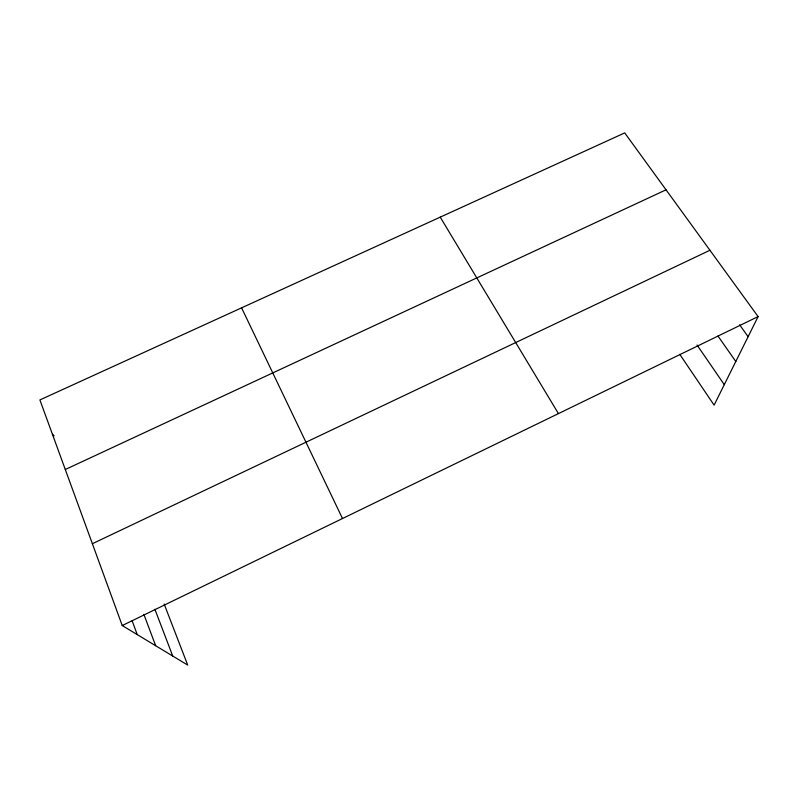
<?xml version="1.0" encoding="UTF-8"?>
<svg xmlns="http://www.w3.org/2000/svg" width="798" height="798" viewBox="0 0 798 798"><rect width="100%" height="100%" fill="white"/><g stroke="black" fill="none" stroke-linecap="round" stroke-linejoin="round"><path stroke-width="1.2" d="M164.179 604.096L187.72 665.093L122.234 625.542L39.9 399.938L624.714 132.907L758.1 316.597L714.11 405.135L679.746 354.292M122.234 625.542L758.1 316.597M92.378 543.717L709.931 250.263M65.286 469.513L666.041 189.814M52.399 434.172L54.124 435.808M739.606 324.776L748.115 336.696M717.961 336.028L735.796 361.494M697.063 345.045L724.285 384.656M440.237 217.146L558.44 413.603M241.595 307.848L342.502 518.52M154.882 609.243L172.727 656.036M143.889 614.42L155.65 645.722M132.159 620.854L137.246 634.61"/></g></svg>
